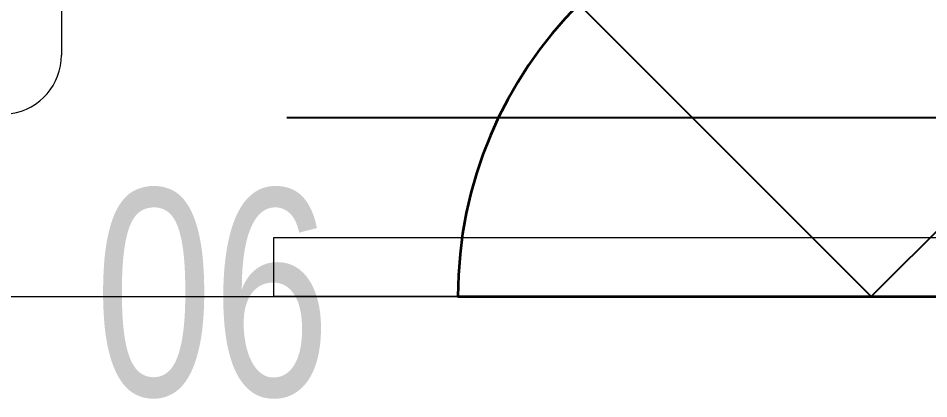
# Model space of a CAD drawing. Header units: inches. Extents: x -12418 to 57169, y -29325 to 19878.
# Drawn here: x 16815.1 to 17200.7, y -10310.7 to -10149.7 of the extents above; entities that cross this region are included whole.
import ezdxf
from ezdxf.enums import TextEntityAlignment as Align

# ---------------------------------------------------------------- set-up
doc = ezdxf.new("R2010")
doc.units = ezdxf.units.IN
doc.header["$LTSCALE"] = 25
doc.header["$MEASUREMENT"] = 0
doc.linetypes.add('DASHDOT', pattern=[25.4, 12.7, -6.35, 0, -6.35])
doc.layers.get('0').update_dxf_attribs({"color": 8})
doc.layers.get('Defpoints').update_dxf_attribs({"color": 8})
for name, color, linetype, lineweight in [('00-Ground Floor$0$72_EGR_EQP_TAG', 142, 'Continuous', 5), ('00-Ground Floor$0$LOADING', 253, 'Continuous', 5), ('00-Ground Floor$0$Walls', 251, 'Continuous', 5), ('E-LITE-CLNG-CNDT', 6, 'DASHDOT', 35), ('E-LITE-EXIT-NUMB', 6, 'Continuous', 25), ('E-POWR-WALL @ 100', 4, 'Continuous', 35)]:
    doc.layers.add(name, color=color, linetype=linetype, lineweight=lineweight)
doc.styles.add('00-Ground Floor$0$X3G_ENTITY_257CFD', font='swisscl.ttf', dxfattribs={"height": 200})
doc.styles.add('DC_Simplex', font='SIMPLEX.shx', dxfattribs={"width": 0.7})

# ---------------------------------------------------------------- blocks, each defined once
blk = doc.blocks.new('00-Ground Floor$0$GF21018-P')
at = {"color": 0}
blk.add_line((0.2204937210156821, 0.4756307261486727), (0.2204937210156821, 0.0674977280054634), dxfattribs=at)
blk.add_arc((0.1954937210156835, 0.0674977280054634), 0.025, 278.5279241468623, 360, dxfattribs=at)
blk = doc.blocks.new('00-Ground Floor')
at = {"layer": '00-Ground Floor$0$LOADING', "elevation": -5.889685836021185e-07}
blk.add_lwpolyline([(17429.31369768563, -10242.42710637835), (17429.31369768563, -10267.42710637835), (16923.31369780484, -10267.42710637835), (16923.31369780484, -10242.42710637835), (17429.31369768563, -10242.42710637835)], dxfattribs=at)
at = {"layer": '00-Ground Floor$0$Walls'}
blk.add_line((14197.92871180762, -10267.42710637848, -5.889685836021185e-07), (17697.71736947427, -10267.42710637848, -5.889685836021185e-07), dxfattribs=at)
at = {"layer": '00-Ground Floor$0$LOADING', "extrusion": (-2.240207019314477e-05, -7.774263848676227e-06, 0.9999999997188542), "xscale": 1000, "yscale": 1000, "zscale": 1000, "rotation": 359.9985892349692}
blk.add_blockref('00-Ground Floor$0$GF21018-P', (16612.94502530319, -10232.80635207283, -0.3129741510938004), dxfattribs=at)
at = {"layer": '00-Ground Floor$0$72_EGR_EQP_TAG', "insert": (16897.43139939196, -10221.94225053875, -5.889685836021185e-07), "char_height": 87.47307164393662, "attachment_point": 2, "style": '00-Ground Floor$0$X3G_ENTITY_257CFD'}
blk.add_mtext('06', dxfattribs=at)
blk = doc.blocks.new('*U43')
blk.add_lwpolyline([(-1.650915360777115e-10, -1.750000000000001, 0.9999999999999999), (1.711560183274238e-10, 1.75)], format="xyb", close=True)
at = {"layer": 'Defpoints'}
for p, q in [((2.474873734393712, 2.474873733915207), (3.032241124856185e-12, -4.440892098500626e-16)), ((0.7581776142867486, 2.474873734080132), (0.758177613811223, -2.47487373422581)), ((2.474873733918185, -2.474873734390735), (3.032241124856185e-12, -4.440892098500626e-16))]:
    blk.add_line(p, q, dxfattribs=at)
at = {"layer": 'E-LITE-EXIT-NUMB', "style": 'DC_Simplex', "width": 0.7, "flags": 8}
blk.add_attdef('TYPE', text='', height=2, rotation=359.9999977995651, dxfattribs=at).set_placement((-2.682007227268933, 5.238332855567586), align=Align.RIGHT)
blk.add_attdef('CIRCUIT', (2.682007227274998, 5.238332855567586), '', height=2, rotation=359.9999977995651, dxfattribs=at)

msp = doc.modelspace()

# ---------------------------------------------------------------- block references
at = {"layer": 'E-LITE-CLNG-CNDT'}
msp.add_blockref('00-Ground Floor', (0, 0), dxfattribs=at)
at = {"layer": 'E-POWR-WALL @ 100', "xscale": 100, "yscale": 100, "zscale": 100, "rotation": 90.00000000000001}
msp.add_blockref('*U43', (17176.31369774554, -10267.42710637837, -5.889685836021185e-07), dxfattribs=at)

doc.saveas('drawing.dxf')
